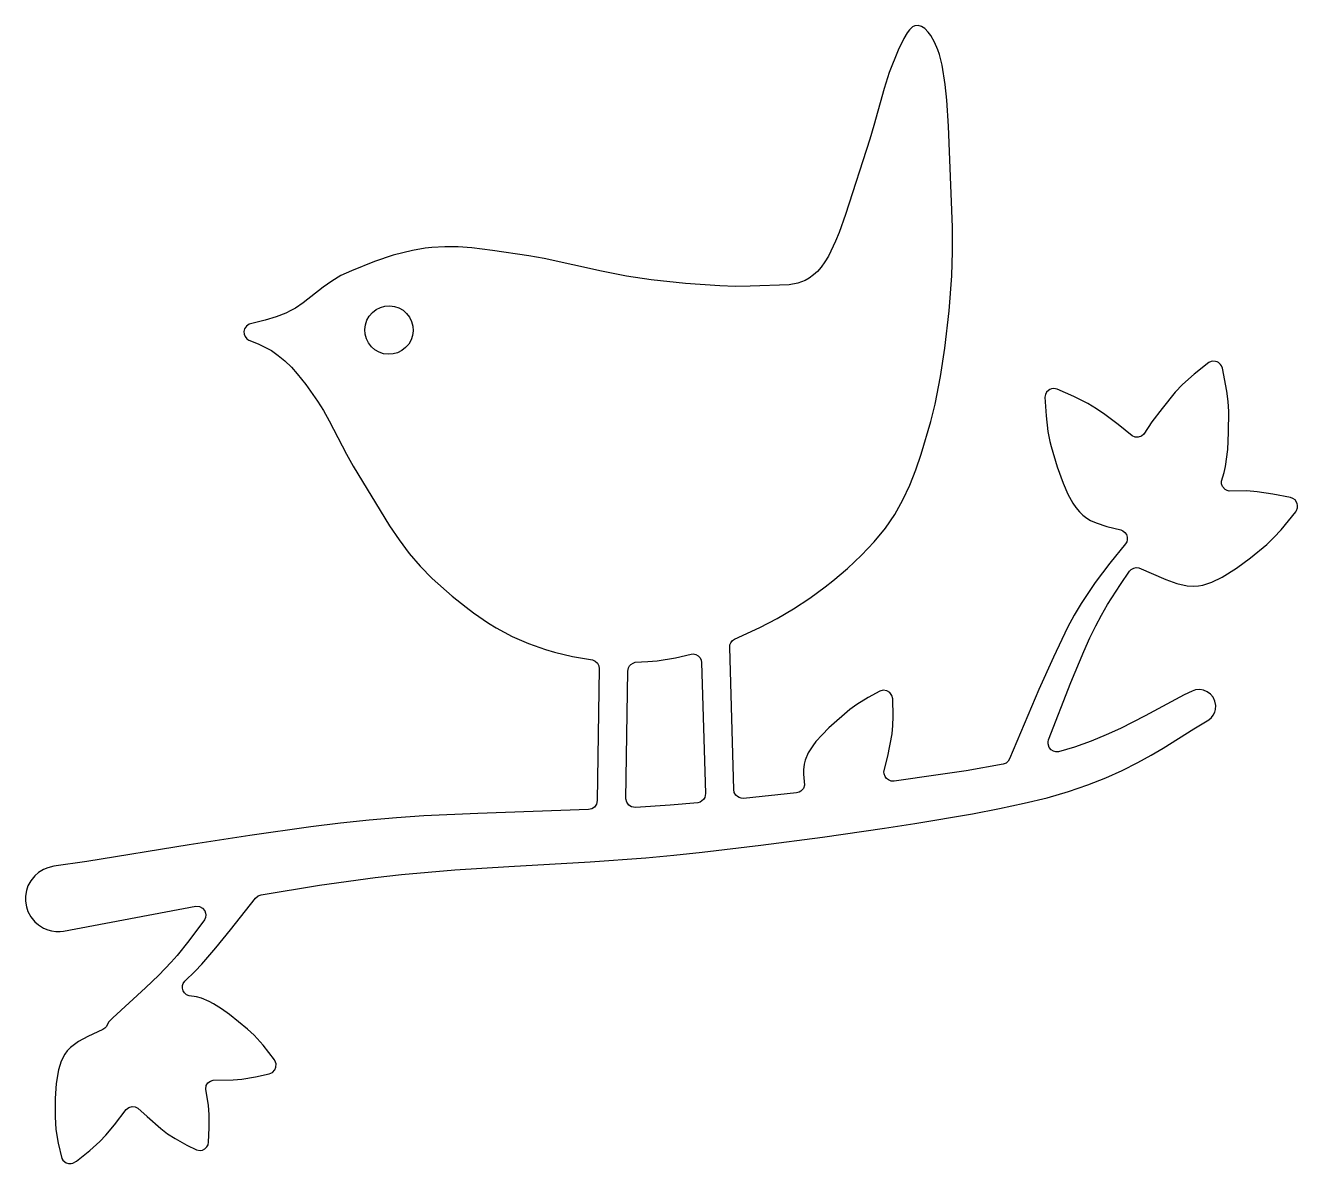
# Model space of a CAD drawing. Header units: inches. Extents: x 0.03 to 5.97, y 0.34 to 5.66.
import ezdxf

# ---------------------------------------------------------------- set-up
doc = ezdxf.new("R2010")
doc.units = ezdxf.units.IN
doc.header["$MEASUREMENT"] = 0

msp = doc.modelspace()

# ---------------------------------------------------------------- linework, layer by layer
for points in [[(0.1316, 1.7224), (0.1106, 1.7137), (0.0874, 1.6994), (0.0701, 1.6845), (0.0515, 1.6609), (0.0385, 1.637), (0.0312, 1.6154), (0.0266, 1.5885), (0.0266, 1.5655), (0.0312, 1.5386), (0.0385, 1.517), (0.0515, 1.4928), (0.0701, 1.4695), (0.0874, 1.4546), (0.1106, 1.4399), (0.1316, 1.4313), (0.1482, 1.427), (0.1681, 1.424), (0.1884, 1.424), (0.2047, 1.4257), (0.8233, 1.5419), (0.8396, 1.5403), (0.8542, 1.5326), (0.8645, 1.52), (0.8682, 1.5104), (0.8695, 1.5021), (0.8682, 1.4898), (0.8632, 1.4785), (0.7904, 1.3798), (0.7353, 1.311), (0.7083, 1.2808), (0.6499, 1.22), (0.5881, 1.1605), (0.4349, 1.0203), (0.4153, 0.9997), (0.405, 0.9801), (0.3974, 0.9712), (0.3891, 0.9658), (0.3176, 0.9333), (0.2744, 0.9087), (0.2376, 0.8814), (0.2223, 0.8662), (0.2106, 0.8505), (0.1934, 0.8167), (0.1811, 0.7771), (0.1704, 0.7127), (0.1658, 0.6432), (0.1651, 0.5575), (0.1691, 0.4977), (0.1797, 0.4342), (0.197, 0.3625), (0.2013, 0.3552), (0.21, 0.3465), (0.217, 0.3422), (0.2286, 0.3386), (0.2409, 0.3386), (0.2489, 0.3406), (0.2651, 0.3502), (0.3283, 0.399), (0.3751, 0.4412), (0.4027, 0.4708), (0.4429, 0.5196), (0.4974, 0.5911), (0.51, 0.6007), (0.5256, 0.605), (0.5399, 0.6034), (0.5525, 0.5974), (0.595, 0.5582), (0.6602, 0.502), (0.6911, 0.4784), (0.7266, 0.4555), (0.7814, 0.4249), (0.8263, 0.4027), (0.8426, 0.3997), (0.8545, 0.402), (0.8655, 0.4077), (0.8745, 0.4163), (0.8804, 0.4269), (0.8828, 0.4389), (0.8861, 0.5053), (0.8858, 0.5688), (0.8821, 0.6107), (0.8692, 0.6871), (0.8721, 0.7034), (0.8798, 0.7157), (0.8911, 0.7246), (0.9047, 0.7293), (0.9974, 0.7296), (1.0389, 0.7333), (1.1014, 0.7436), (1.1665, 0.7585), (1.1811, 0.7652), (1.1924, 0.7775), (1.1971, 0.7887), (1.1981, 0.805), (1.1961, 0.813), (1.1901, 0.824), (1.1373, 0.8924), (1.0954, 0.9393), (1.0648, 0.9675), (0.9808, 1.0356), (0.9432, 1.0625), (0.906, 1.0854), (0.8848, 1.0967), (0.8489, 1.1117), (0.8256, 1.118), (0.7921, 1.1223), (0.7788, 1.128), (0.7698, 1.1363), (0.7635, 1.1469), (0.7608, 1.1589), (0.7615, 1.1712), (0.7645, 1.1808), (0.7715, 1.1911), (0.82, 1.2383), (0.8505, 1.2708), (0.917, 1.3473), (0.9851, 1.4313), (1.1021, 1.5802), (1.1147, 1.5911), (1.129, 1.5961), (1.4007, 1.64), (1.6619, 1.6765), (1.7848, 1.6905), (2.034, 1.7121), (2.2865, 1.728), (2.6659, 1.7499), (2.9271, 1.7685), (3.0576, 1.7805), (3.1895, 1.7948), (3.4643, 1.828), (3.7534, 1.8656), (4.0427, 1.9068), (4.1846, 1.9283), (4.4544, 1.9745), (4.5807, 1.9988), (4.6953, 2.0234), (4.8033, 2.0493), (4.9023, 2.0779), (4.9936, 2.1094), (5.0767, 2.1426), (5.1538, 2.1775), (5.2265, 2.2141), (5.289, 2.2483), (5.3451, 2.2815), (5.488, 2.3716), (5.5591, 2.4138), (5.5704, 2.4241), (5.5794, 2.4363), (5.586, 2.4503), (5.5893, 2.4629), (5.5907, 2.4805), (5.587, 2.5008), (5.5784, 2.5194), (5.5668, 2.5334), (5.5505, 2.5453), (5.5339, 2.5523), (5.5159, 2.5553), (5.4957, 2.5536), (5.481, 2.5486), (5.4432, 2.5314), (5.2618, 2.4324), (5.1461, 2.3736), (5.079, 2.3433), (5.0089, 2.3144), (4.9302, 2.2865), (4.8561, 2.2639), (4.8441, 2.2636), (4.8322, 2.2669), (4.8219, 2.2732), (4.8129, 2.2838), (4.8072, 2.3011), (4.8072, 2.3111), (4.8099, 2.3204), (4.9139, 2.5885), (4.9747, 2.734), (5.0029, 2.7968), (5.0302, 2.854), (5.0564, 2.9038), (5.0853, 2.9533), (5.1455, 3.0473), (5.1883, 3.1085), (5.1963, 3.1171), (5.2073, 3.1234), (5.2196, 3.1261), (5.2319, 3.1251), (5.3571, 3.0696), (5.4096, 3.0513), (5.4578, 3.0407), (5.4867, 3.0384), (5.5096, 3.04), (5.5312, 3.044), (5.5734, 3.0576), (5.6216, 3.0809), (5.6884, 3.1231), (5.7528, 3.1713), (5.8292, 3.2334), (5.8631, 3.266), (5.8963, 3.3025), (5.9648, 3.3869), (5.9691, 3.3935), (5.9728, 3.4052), (5.9734, 3.4171), (5.9718, 3.4248), (5.9684, 3.4324), (5.9615, 3.4421), (5.9518, 3.4494), (5.9405, 3.4533), (5.8585, 3.47), (5.7847, 3.4809), (5.7362, 3.4842), (5.6535, 3.4836), (5.6438, 3.4862), (5.6349, 3.4909), (5.6229, 3.5045), (5.6183, 3.5178), (5.6179, 3.5301), (5.6299, 3.5713), (5.6362, 3.5985), (5.6468, 3.6779), (5.6511, 3.7574), (5.6528, 3.8557), (5.6498, 3.9025), (5.6432, 3.9517), (5.6222, 4.0584), (5.6183, 4.0697), (5.6136, 4.0763), (5.6046, 4.0843), (5.5977, 4.0879), (5.59, 4.0903), (5.578, 4.0913), (5.5701, 4.0896), (5.5591, 4.0849), (5.4907, 4.0308), (5.4358, 3.9816), (5.401, 3.9457), (5.3402, 3.8706), (5.2927, 3.8069), (5.2551, 3.7497), (5.2441, 3.7404), (5.2289, 3.7351), (5.2149, 3.7354), (5.2, 3.7417), (5.1348, 3.7949), (5.073, 3.8411), (5.0338, 3.8687), (4.9926, 3.8936), (4.9278, 3.9261), (4.8504, 3.9597), (4.8348, 3.963), (4.8229, 3.9617), (4.8155, 3.9587), (4.8089, 3.9544), (4.8003, 3.9457), (4.7949, 3.9351), (4.7926, 3.9231), (4.7976, 3.8354), (4.8066, 3.7617), (4.8155, 3.7158), (4.8215, 3.6929), (4.8501, 3.5965), (4.877, 3.5201), (4.8993, 3.47), (4.9229, 3.4274), (4.9365, 3.4075), (4.9538, 3.3866), (4.9704, 3.3703), (4.9886, 3.3567), (5.0059, 3.3467), (5.0322, 3.3344), (5.0813, 3.3178), (5.1471, 3.3022), (5.1568, 3.2982), (5.1664, 3.2905), (5.1734, 3.2802), (5.1774, 3.2683), (5.1774, 3.256), (5.1747, 3.246), (5.1697, 3.2371), (5.096, 3.147), (5.0279, 3.0566), (4.9617, 2.9573), (4.9298, 2.9035), (4.8986, 2.8453), (4.8322, 2.7071), (4.7647, 2.5556), (4.6275, 2.231), (4.6212, 2.2211), (4.6106, 2.2114), (4.5966, 2.2058), (4.4235, 2.1759), (4.2936, 2.1559), (4.0879, 2.1274), (4.074, 2.1277), (4.0607, 2.133), (4.0524, 2.1393), (4.0451, 2.1493), (4.0408, 2.1609), (4.0401, 2.1709), (4.0577, 2.244), (4.078, 2.3476), (4.0816, 2.3868), (4.0833, 2.429), (4.0816, 2.5121), (4.0773, 2.5284), (4.0673, 2.5417), (4.053, 2.55), (4.0364, 2.552), (4.0205, 2.5473), (3.9657, 2.5181), (3.9128, 2.4859), (3.8799, 2.4619), (3.7829, 2.3769), (3.7504, 2.3443), (3.7215, 2.3118), (3.7068, 2.2925), (3.6859, 2.2596), (3.671, 2.2247), (3.6666, 2.2058), (3.664, 2.1805), (3.6643, 2.1593), (3.6686, 2.1088), (3.6633, 2.0931), (3.652, 2.0808), (3.6431, 2.0755), (3.6314, 2.0729), (3.3836, 2.0466), (3.3729, 2.0473), (3.3633, 2.0499), (3.3547, 2.0549), (3.3474, 2.0619), (3.3404, 2.0742), (3.3381, 2.0878), (3.3191, 2.7526), (3.3201, 2.7646), (3.3241, 2.7742), (3.3314, 2.7842), (3.3417, 2.7915), (3.459, 2.8453), (3.5407, 2.8885), (3.6178, 2.9331), (3.6929, 2.9826), (3.7657, 3.0354), (3.8012, 3.0633), (3.87, 3.1218), (3.9351, 3.1836), (3.9939, 3.2467), (4.0464, 3.3108), (4.0903, 3.3746), (4.1285, 3.4421), (4.161, 3.5115), (4.1893, 3.5829), (4.2142, 3.657), (4.259, 3.8095), (4.2793, 3.8906), (4.3049, 4.0192), (4.3252, 4.1524), (4.3451, 4.3265), (4.3577, 4.4896), (4.361, 4.6049), (4.36, 4.7182), (4.3424, 5.19), (4.3345, 5.3113), (4.3268, 5.3857), (4.3125, 5.4757), (4.2992, 5.5256), (4.2916, 5.5475), (4.276, 5.5834), (4.2584, 5.6143), (4.2467, 5.6299), (4.2308, 5.6465), (4.2158, 5.6568), (4.2002, 5.6614), (4.184, 5.6598), (4.173, 5.6545), (4.1597, 5.6415), (4.1487, 5.6272), (4.1328, 5.6006), (4.1065, 5.5458), (4.0643, 5.4418), (4.0408, 5.3671), (3.9932, 5.1933), (3.974, 5.1289), (3.8607, 4.7773), (3.8304, 4.6936), (3.8138, 4.6531), (3.7806, 4.583), (3.7643, 4.5557), (3.7467, 4.5311), (3.7288, 4.5109), (3.7112, 4.4943), (3.6902, 4.4787), (3.671, 4.468), (3.6374, 4.4557), (3.5965, 4.4488), (3.4141, 4.4418), (3.3467, 4.4411), (3.2729, 4.4434), (3.1128, 4.4544), (2.951, 4.4717), (2.8364, 4.4886), (2.7191, 4.5119), (2.452, 4.5707), (2.3799, 4.5833), (2.2098, 4.6089), (2.1127, 4.6209), (2.0499, 4.6255), (1.9865, 4.6265), (1.927, 4.6232), (1.8948, 4.6195), (1.8353, 4.6096), (1.7449, 4.5866), (1.6576, 4.5574), (1.5512, 4.5145), (1.5014, 4.4913), (1.4582, 4.4654), (1.4184, 4.4368), (1.325, 4.3637), (1.2884, 4.3391), (1.2678, 4.3275), (1.2446, 4.3159), (1.1987, 4.2986), (1.1479, 4.2836), (1.0728, 4.265), (1.0595, 4.2557), (1.0506, 4.2418), (1.0479, 4.2298), (1.0489, 4.2175), (1.0532, 4.2059), (1.0612, 4.1962), (1.0712, 4.1893), (1.114, 4.172), (1.1552, 4.1527), (1.1765, 4.1404), (1.2087, 4.1182), (1.2396, 4.0923), (1.2698, 4.0627), (1.2974, 4.0321), (1.3373, 3.9816), (1.3924, 3.9039), (1.4203, 3.86), (1.4469, 3.8125), (1.5277, 3.6563), (1.5582, 3.6005), (1.7287, 3.3214), (1.7729, 3.2557), (1.8207, 3.1915), (1.8712, 3.1324), (1.928, 3.0756), (2.0207, 2.9929), (2.0862, 2.94), (2.1207, 2.9148), (2.1915, 2.8666), (2.2277, 2.844), (2.3021, 2.8038), (2.3785, 2.7706), (2.4579, 2.743), (2.5005, 2.7307), (2.5842, 2.7108), (2.6776, 2.6945), (2.6905, 2.6889), (2.7008, 2.6789), (2.7071, 2.6663), (2.7091, 2.6526), (2.6998, 2.036), (2.6965, 2.02), (2.6872, 2.0061), (2.6749, 1.9978), (2.659, 1.9941), (2.1416, 1.9765), (1.8885, 1.9642), (1.7616, 1.9556), (1.633, 1.9443), (1.5001, 1.93), (1.3609, 1.9127), (1.0748, 1.8725), (0.7924, 1.8293), (0.314, 1.7519), (0.1588, 1.7287)], [(1.8366, 4.2115), (1.8293, 4.1903), (1.8184, 4.171), (1.8038, 4.1544), (1.7865, 4.1408), (1.7665, 4.1308), (1.7449, 4.1248), (1.723, 4.1235), (1.7008, 4.1261), (1.6798, 4.1331), (1.6606, 4.1441), (1.6436, 4.1587), (1.63, 4.1763), (1.6204, 4.1962), (1.6144, 4.2175), (1.6127, 4.2398), (1.6157, 4.2617), (1.6227, 4.283), (1.6336, 4.3022), (1.6483, 4.3188), (1.6659, 4.3325), (1.6858, 4.3424), (1.7071, 4.3484), (1.7293, 4.3497), (1.7513, 4.3471), (1.7722, 4.3401), (1.7918, 4.3291), (1.8084, 4.3145), (1.822, 4.2969), (1.832, 4.277), (1.8376, 4.2557), (1.8393, 4.2338)], [(2.8603, 2.0071), (2.8467, 2.0154), (2.8374, 2.0284), (2.8334, 2.0436), (2.8424, 2.6417), (2.8453, 2.657), (2.85, 2.6659), (2.8566, 2.6732), (2.8669, 2.6796), (2.8766, 2.6829), (2.9354, 2.6859), (2.9802, 2.6902), (3.0653, 2.7041), (3.138, 2.7214), (3.1487, 2.7221), (3.161, 2.7194), (3.1716, 2.7131), (3.1802, 2.7041), (3.1856, 2.6928), (3.1876, 2.6819), (3.2052, 2.0689), (3.2018, 2.0509), (3.1965, 2.0416), (3.1892, 2.0343), (3.1802, 2.029), (3.1699, 2.026), (3.041, 2.0147), (2.8779, 2.0044)]]:
    msp.add_lwpolyline(points, close=True)

doc.saveas('drawing.dxf')
